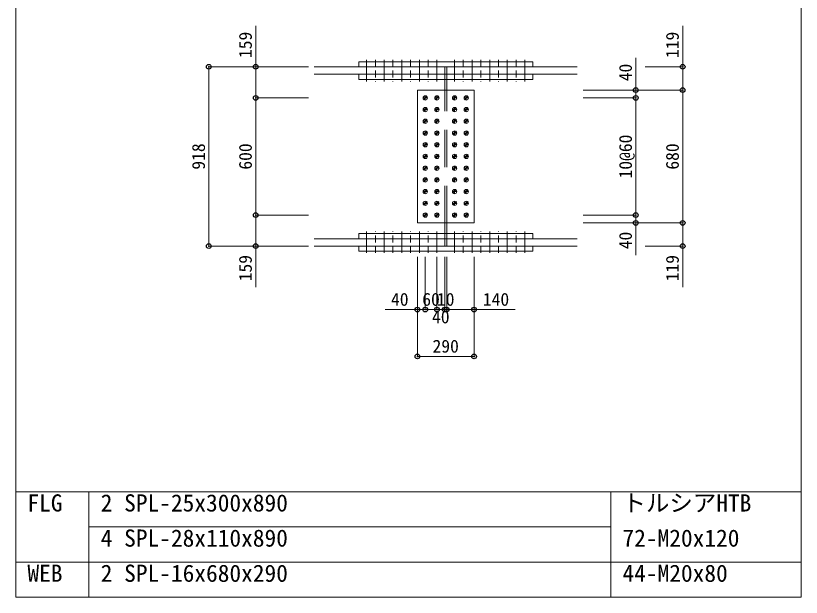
# Model space of a CAD drawing. Units: millimetres, scale not verified. Extents: x -8310 to 8310, y -4800 to 5700.
# Drawn here: x 90 to 4110, y 540 to 3517 of the extents above; entities that cross this region are included whole.
import ezdxf
from ezdxf.enums import TextEntityAlignment as Align

# ---------------------------------------------------------------- set-up
doc = ezdxf.new("R2010")
doc.units = ezdxf.units.MM
doc.header["$LTSCALE"] = 30
doc.header["$PDMODE"] = 32
doc.header["$PDSIZE"] = 24
doc.linetypes.add('DASHED1', pattern=[1.8, 1.2, -0.6])
doc.linetypes.add('USER2', pattern=[9.525, 6.35, -3.175])
doc.layers.add('0-0', color=7, linetype='Continuous')
doc.layers.add('0-2', color=7, linetype='Continuous')
for name, color, linetype, lineweight in [('0-1', 7, 'Continuous', 18), ('0-5', 7, 'Continuous', 18), ('0-6', 7, 'USER2', 18), ('0-8', 7, 'Continuous', 18), ('0-9', 7, 'Continuous', 18), ('0-A', 7, 'Continuous', 18), ('0-B', 7, 'Continuous', 18)]:
    doc.layers.add(name, color=color, linetype=linetype, lineweight=lineweight)
doc.styles.add('ＭＳ ゴシック', font='')
doc.styles.get('ＭＳ ゴシック').set_extended_font_data('MS Gothic')

msp = doc.modelspace()

# ---------------------------------------------------------------- linework, layer by layer
at = {"layer": '0-0'}
for p in [(1078, 3255.75), (1318, 3255.75), (3503, 3255.75), (3263, 3136.75), (3503, 3136.75), (1318, 3096.75), (3263, 3096.75), (1318, 2496.75), (3263, 2496.75), (3263, 2456.75), (3503, 2456.75), (1078, 2337.75), (1318, 2337.75), (3503, 2337.75), (2145.5, 2012.75), (2185.5, 2012.75), (2245.5, 2012.75), (2285.5, 2012.75), (2295.5, 2012.75), (2435.5, 2012.75), (2145.5, 1772.75), (2435.5, 1772.75)]:
    msp.add_point(p, dxfattribs=at)
at = {"layer": '0-1'}
for p, q in [((90, 540), (90, 5700)), ((4110, 540), (4110, 5700)), ((90, 1080), (4110, 1080)), ((465, 540), (465, 1080)), ((3135, 540), (3135, 1080)), ((465, 900), (3135, 900)), ((90, 720), (4110, 720)), ((90, 540), (4110, 540))]:
    msp.add_line(p, q, dxfattribs=at)
at = {"layer": '0-5'}
for p, q in [((1845.5, 3280.75), (2735.5, 3280.75)), ((1845.5, 3255.75), (1845.5, 3280.75)), ((1618, 3255.75), (2285.5, 3255.75)), ((1845.5, 3218.75), (2735.5, 3218.75)), ((1845.5, 3190.75), (1845.5, 3218.75)), ((2295.5, 3255.75), (2963, 3255.75)), ((2295.5, 3218.75), (2295.5, 3255.75)), ((2295.5, 3218.75), (2963, 3218.75)), ((2285.5, 3136.75), (2285.5, 3190.75)), ((2295.5, 3136.75), (2295.5, 3190.75)), ((2145.5, 3136.75), (2435.5, 3136.75)), ((2145.5, 2456.75), (2145.5, 3136.75)), ((2285.5, 2402.75), (2285.5, 2456.75)), ((2295.5, 2402.75), (2295.5, 2456.75)), ((1618, 2374.75), (2285.5, 2374.75)), ((1845.5, 2402.75), (2285.5, 2402.75)), ((1845.5, 2374.75), (1845.5, 2402.75)), ((1845.5, 2374.75), (2285.5, 2374.75)), ((2285.5, 2402.75), (2735.5, 2402.75)), ((2285.5, 2374.75), (2735.5, 2374.75)), ((2735.5, 2374.75), (2735.5, 2402.75)), ((1845.5, 2337.75), (2285.5, 2337.75)), ((1845.5, 2312.75), (1845.5, 2337.75)), ((2285.5, 2337.75), (2735.5, 2337.75)), ((2295.5, 2337.75), (2963, 2337.75)), ((2735.5, 2312.75), (2735.5, 2337.75)), ((1845.5, 2312.75), (2285.5, 2312.75)), ((2285.5, 2312.75), (2735.5, 2312.75))]:
    msp.add_line(p, q, dxfattribs=at)
for points in [[(1845.5, 3255.75), (2735.5, 3255.75), (2735.5, 3280.75)], [(1618, 3218.75), (2285.5, 3218.75), (2285.5, 3255.75)], [(1845.5, 3190.75), (2735.5, 3190.75), (2735.5, 3218.75)], [(2145.5, 2456.75), (2435.5, 2456.75), (2435.5, 3136.75)], [(1618, 2337.75), (2285.5, 2337.75), (2285.5, 2374.75)], [(2295.5, 2337.75), (2295.5, 2374.75), (2963, 2374.75)]]:
    msp.add_lwpolyline(points, dxfattribs=at)
at = {"layer": '0-6'}
for p, q in [((2285.5, 3190.75), (2285.5, 3218.75)), ((2295.5, 3190.75), (2295.5, 3218.75)), ((2285.5, 2456.75), (2285.5, 3136.75)), ((2295.5, 2456.75), (2295.5, 3136.75)), ((2285.5, 2374.75), (2285.5, 2402.75)), ((2295.5, 2374.75), (2295.5, 2402.75))]:
    msp.add_line(p, q, dxfattribs=at)
at = {"layer": '0-8'}
for p, q in [((2174.5, 3096.75), (2196.5, 3096.75)), ((2176.17, 3087.42), (2194.83, 3106.08)), ((2185.5, 3085.75), (2185.5, 3107.75)), ((2234.5, 3096.75), (2256.5, 3096.75)), ((2236.17, 3087.42), (2254.83, 3106.08)), ((2245.5, 3085.75), (2245.5, 3107.75)), ((2324.5, 3096.75), (2346.5, 3096.75)), ((2326.17, 3087.42), (2344.83, 3106.08)), ((2335.5, 3085.75), (2335.5, 3107.75)), ((2384.5, 3096.75), (2406.5, 3096.75)), ((2386.17, 3087.42), (2404.83, 3106.08)), ((2395.5, 3085.75), (2395.5, 3107.75)), ((2174.5, 3036.75), (2196.5, 3036.75)), ((2176.17, 3027.42), (2194.83, 3046.08)), ((2185.5, 3025.75), (2185.5, 3047.75)), ((2234.5, 3036.75), (2256.5, 3036.75)), ((2236.17, 3027.42), (2254.83, 3046.08)), ((2245.5, 3025.75), (2245.5, 3047.75)), ((2324.5, 3036.75), (2346.5, 3036.75)), ((2326.17, 3027.42), (2344.83, 3046.08)), ((2335.5, 3025.75), (2335.5, 3047.75)), ((2384.5, 3036.75), (2406.5, 3036.75)), ((2386.17, 3027.42), (2404.83, 3046.08)), ((2395.5, 3025.75), (2395.5, 3047.75)), ((2174.5, 2976.75), (2196.5, 2976.75)), ((2176.17, 2967.42), (2194.83, 2986.08)), ((2185.5, 2965.75), (2185.5, 2987.75)), ((2234.5, 2976.75), (2256.5, 2976.75)), ((2236.17, 2967.42), (2254.83, 2986.08)), ((2245.5, 2965.75), (2245.5, 2987.75)), ((2324.5, 2976.75), (2346.5, 2976.75)), ((2326.17, 2967.42), (2344.83, 2986.08)), ((2335.5, 2965.75), (2335.5, 2987.75)), ((2384.5, 2976.75), (2406.5, 2976.75)), ((2386.17, 2967.42), (2404.83, 2986.08)), ((2395.5, 2965.75), (2395.5, 2987.75)), ((2174.5, 2916.75), (2196.5, 2916.75)), ((2176.17, 2907.42), (2194.83, 2926.08)), ((2185.5, 2905.75), (2185.5, 2927.75)), ((2234.5, 2916.75), (2256.5, 2916.75)), ((2236.17, 2907.42), (2254.83, 2926.08)), ((2245.5, 2905.75), (2245.5, 2927.75)), ((2324.5, 2916.75), (2346.5, 2916.75)), ((2326.17, 2907.42), (2344.83, 2926.08)), ((2335.5, 2905.75), (2335.5, 2927.75)), ((2384.5, 2916.75), (2406.5, 2916.75)), ((2386.17, 2907.42), (2404.83, 2926.08)), ((2395.5, 2905.75), (2395.5, 2927.75)), ((2174.5, 2856.75), (2196.5, 2856.75)), ((2176.17, 2847.42), (2194.83, 2866.08)), ((2185.5, 2845.75), (2185.5, 2867.75)), ((2234.5, 2856.75), (2256.5, 2856.75)), ((2236.17, 2847.42), (2254.83, 2866.08)), ((2245.5, 2845.75), (2245.5, 2867.75)), ((2324.5, 2856.75), (2346.5, 2856.75)), ((2326.17, 2847.42), (2344.83, 2866.08)), ((2335.5, 2845.75), (2335.5, 2867.75)), ((2384.5, 2856.75), (2406.5, 2856.75)), ((2386.17, 2847.42), (2404.83, 2866.08)), ((2395.5, 2845.75), (2395.5, 2867.75)), ((2174.5, 2796.75), (2196.5, 2796.75)), ((2176.17, 2787.42), (2194.83, 2806.08)), ((2185.5, 2785.75), (2185.5, 2807.75)), ((2234.5, 2796.75), (2256.5, 2796.75)), ((2236.17, 2787.42), (2254.83, 2806.08)), ((2245.5, 2785.75), (2245.5, 2807.75)), ((2324.5, 2796.75), (2346.5, 2796.75)), ((2326.17, 2787.42), (2344.83, 2806.08)), ((2335.5, 2785.75), (2335.5, 2807.75)), ((2384.5, 2796.75), (2406.5, 2796.75)), ((2386.17, 2787.42), (2404.83, 2806.08)), ((2395.5, 2785.75), (2395.5, 2807.75)), ((2174.5, 2736.75), (2196.5, 2736.75)), ((2176.17, 2727.42), (2194.83, 2746.08)), ((2185.5, 2725.75), (2185.5, 2747.75)), ((2234.5, 2736.75), (2256.5, 2736.75)), ((2236.17, 2727.42), (2254.83, 2746.08)), ((2245.5, 2725.75), (2245.5, 2747.75)), ((2324.5, 2736.75), (2346.5, 2736.75)), ((2326.17, 2727.42), (2344.83, 2746.08)), ((2335.5, 2725.75), (2335.5, 2747.75)), ((2384.5, 2736.75), (2406.5, 2736.75)), ((2386.17, 2727.42), (2404.83, 2746.08)), ((2395.5, 2725.75), (2395.5, 2747.75)), ((2174.5, 2676.75), (2196.5, 2676.75)), ((2176.17, 2667.42), (2194.83, 2686.08)), ((2185.5, 2665.75), (2185.5, 2687.75)), ((2234.5, 2676.75), (2256.5, 2676.75)), ((2236.17, 2667.42), (2254.83, 2686.08)), ((2245.5, 2665.75), (2245.5, 2687.75)), ((2324.5, 2676.75), (2346.5, 2676.75)), ((2326.17, 2667.42), (2344.83, 2686.08)), ((2335.5, 2665.75), (2335.5, 2687.75)), ((2384.5, 2676.75), (2406.5, 2676.75)), ((2386.17, 2667.42), (2404.83, 2686.08)), ((2395.5, 2665.75), (2395.5, 2687.75)), ((2174.5, 2616.75), (2196.5, 2616.75)), ((2176.17, 2607.42), (2194.83, 2626.08)), ((2185.5, 2605.75), (2185.5, 2627.75)), ((2234.5, 2616.75), (2256.5, 2616.75)), ((2236.17, 2607.42), (2254.83, 2626.08)), ((2245.5, 2605.75), (2245.5, 2627.75)), ((2324.5, 2616.75), (2346.5, 2616.75)), ((2326.17, 2607.42), (2344.83, 2626.08)), ((2335.5, 2605.75), (2335.5, 2627.75)), ((2384.5, 2616.75), (2406.5, 2616.75)), ((2386.17, 2607.42), (2404.83, 2626.08)), ((2395.5, 2605.75), (2395.5, 2627.75)), ((2174.5, 2556.75), (2196.5, 2556.75)), ((2176.17, 2547.42), (2194.83, 2566.08)), ((2185.5, 2545.75), (2185.5, 2567.75)), ((2234.5, 2556.75), (2256.5, 2556.75)), ((2236.17, 2547.42), (2254.83, 2566.08)), ((2245.5, 2545.75), (2245.5, 2567.75)), ((2324.5, 2556.75), (2346.5, 2556.75)), ((2326.17, 2547.42), (2344.83, 2566.08)), ((2335.5, 2545.75), (2335.5, 2567.75)), ((2384.5, 2556.75), (2406.5, 2556.75)), ((2386.17, 2547.42), (2404.83, 2566.08)), ((2395.5, 2545.75), (2395.5, 2567.75)), ((2174.5, 2496.75), (2196.5, 2496.75)), ((2176.17, 2487.42), (2194.83, 2506.08)), ((2185.5, 2485.75), (2185.5, 2507.75)), ((2234.5, 2496.75), (2256.5, 2496.75)), ((2236.17, 2487.42), (2254.83, 2506.08)), ((2245.5, 2485.75), (2245.5, 2507.75)), ((2324.5, 2496.75), (2346.5, 2496.75)), ((2326.17, 2487.42), (2344.83, 2506.08)), ((2335.5, 2485.75), (2335.5, 2507.75)), ((2384.5, 2496.75), (2406.5, 2496.75)), ((2386.17, 2487.42), (2404.83, 2506.08)), ((2395.5, 2485.75), (2395.5, 2507.75))]:
    msp.add_line(p, q, dxfattribs=at)
at = {"layer": '0-9'}
for p, q in [((1885.5, 3290.75), (1885.5, 3180.75)), ((1975.5, 3290.75), (1975.5, 3180.75)), ((2065.5, 3290.75), (2065.5, 3180.75)), ((2155.5, 3290.75), (2155.5, 3180.75)), ((2245.5, 3290.75), (2245.5, 3180.75)), ((2335.5, 3290.75), (2335.5, 3180.75)), ((2425.5, 3290.75), (2425.5, 3180.75)), ((2515.5, 3290.75), (2515.5, 3180.75)), ((2605.5, 3290.75), (2605.5, 3180.75)), ((2695.5, 3290.75), (2695.5, 3180.75)), ((1885.5, 2302.75), (1885.5, 2412.75)), ((1975.5, 2302.75), (1975.5, 2412.75)), ((2065.5, 2302.75), (2065.5, 2412.75)), ((2155.5, 2302.75), (2155.5, 2412.75)), ((2245.5, 2302.75), (2245.5, 2412.75)), ((2335.5, 2302.75), (2335.5, 2412.75)), ((2425.5, 2302.75), (2425.5, 2412.75)), ((2515.5, 2302.75), (2515.5, 2412.75)), ((2605.5, 2302.75), (2605.5, 2412.75)), ((2695.5, 2302.75), (2695.5, 2412.75))]:
    msp.add_line(p, q, dxfattribs=at)
at = {"layer": '0-9', "linetype": 'DASHED1'}
for p, q in [((1930.5, 3290.75), (1930.5, 3180.75)), ((2020.5, 3290.75), (2020.5, 3180.75)), ((2110.5, 3290.75), (2110.5, 3180.75)), ((2200.5, 3290.75), (2200.5, 3180.75)), ((2380.5, 3290.75), (2380.5, 3180.75)), ((2470.5, 3290.75), (2470.5, 3180.75)), ((2560.5, 3290.75), (2560.5, 3180.75)), ((2650.5, 3290.75), (2650.5, 3180.75)), ((1930.5, 2302.75), (1930.5, 2412.75)), ((2020.5, 2302.75), (2020.5, 2412.75)), ((2110.5, 2302.75), (2110.5, 2412.75)), ((2200.5, 2302.75), (2200.5, 2412.75)), ((2380.5, 2302.75), (2380.5, 2412.75)), ((2470.5, 2302.75), (2470.5, 2412.75)), ((2560.5, 2302.75), (2560.5, 2412.75)), ((2650.5, 2302.75), (2650.5, 2412.75))]:
    msp.add_line(p, q, dxfattribs=at)
at = {"layer": '0-A'}
for p, q in [((1588, 3255.75), (1078, 3255.75)), ((1588, 3255.75), (1318, 3255.75)), ((3310.48, 3255.75), (3503, 3255.75)), ((2993, 3136.75), (3263, 3136.75)), ((2993, 3136.75), (3503, 3136.75)), ((1588, 3096.75), (1318, 3096.75)), ((2993, 3096.75), (3263, 3096.75)), ((1588, 2496.75), (1318, 2496.75)), ((1318, 2127.75), (1318, 2496.75)), ((2993, 2496.75), (3263, 2496.75)), ((3263, 2291.75), (3263, 2496.75)), ((2993, 2456.75), (3263, 2456.75)), ((2993, 2456.75), (3503, 2456.75)), ((3503, 2127.75), (3503, 2456.75)), ((1588, 2337.75), (1318, 2337.75)), ((3310.48, 2337.75), (3503, 2337.75)), ((2145.5, 2282.75), (2145.5, 2012.75)), ((2145.5, 2282.75), (2145.5, 1772.75)), ((2185.5, 2282.75), (2185.5, 2012.75)), ((2185.5, 2282.75), (2185.5, 2012.75)), ((2245.5, 2282.75), (2245.5, 2012.75)), ((2245.5, 2282.75), (2245.5, 2012.75)), ((2285.5, 2282.75), (2285.5, 2012.75)), ((2285.5, 2282.75), (2285.5, 2012.75)), ((2295.5, 2282.75), (2295.5, 2012.75)), ((2295.5, 2282.75), (2295.5, 2012.75)), ((2435.5, 2282.75), (2435.5, 2012.75)), ((2435.5, 2282.75), (2435.5, 1772.75)), ((1980.5, 2012.75), (2185.5, 2012.75)), ((2185.5, 2012.75), (2245.5, 2012.75)), ((2245.5, 2012.75), (2285.5, 2012.75)), ((2285.5, 2012.75), (2295.5, 2012.75)), ((2295.5, 2012.75), (2645.5, 2012.75)), ((2145.5, 1772.75), (2435.5, 1772.75))]:
    msp.add_line(p, q, dxfattribs=at)
for points in [[(1588, 3096.75), (1318, 3096.75), (1318, 3465.75)], [(2993, 3136.75), (3503, 3136.75), (3503, 3465.75)], [(2993, 3096.75), (3263, 3096.75), (3263, 3301.75)], [(1588, 2337.75), (1078, 2337.75), (1078, 3255.75)], [(2993, 2456.75), (3503, 2456.75), (3503, 3136.75)], [(1588, 2496.75), (1318, 2496.75), (1318, 3096.75)], [(2993, 2496.75), (3263, 2496.75), (3263, 3096.75)]]:
    msp.add_lwpolyline(points, dxfattribs=at)
at = {"layer": '0-B'}
for centre in [(2185.5, 3096.75), (2245.5, 3096.75), (2335.5, 3096.75), (2395.5, 3096.75), (2185.5, 3036.75), (2245.5, 3036.75), (2335.5, 3036.75), (2395.5, 3036.75), (2185.5, 2976.75), (2245.5, 2976.75), (2335.5, 2976.75), (2395.5, 2976.75), (2185.5, 2916.75), (2245.5, 2916.75), (2335.5, 2916.75), (2395.5, 2916.75), (2185.5, 2856.75), (2245.5, 2856.75), (2335.5, 2856.75), (2395.5, 2856.75), (2185.5, 2796.75), (2245.5, 2796.75), (2335.5, 2796.75), (2395.5, 2796.75), (2185.5, 2736.75), (2245.5, 2736.75), (2335.5, 2736.75), (2395.5, 2736.75), (2185.5, 2676.75), (2245.5, 2676.75), (2335.5, 2676.75), (2395.5, 2676.75), (2185.5, 2616.75), (2245.5, 2616.75), (2335.5, 2616.75), (2395.5, 2616.75), (2185.5, 2556.75), (2245.5, 2556.75), (2335.5, 2556.75), (2395.5, 2556.75), (2185.5, 2496.75), (2245.5, 2496.75), (2335.5, 2496.75), (2395.5, 2496.75)]:
    msp.add_circle(centre, 11, dxfattribs=at)

# ---------------------------------------------------------------- texts
at = {"layer": '0-2', "style": 'ＭＳ ゴシック'}
for s, p in [('FLG', (150, 952.8)), ('2', (525, 952.8)), ('SPL-25x300x890', (645, 952.8)), ('トルシアHTB', (3195, 952.8)), ('4', (525, 772.8)), ('SPL-28x110x890', (645, 772.8)), ('72-M20x120', (3195, 772.8)), ('WEB', (150, 592.8)), ('2', (525, 592.8)), ('SPL-16x680x290', (645, 592.8)), ('44-M20x80', (3195, 592.8))]:
    msp.add_text(s, height=87.98, dxfattribs=at).set_placement(p, align=Align.BOTTOM_LEFT)
at = {"layer": '0-A', "style": 'ＭＳ ゴシック'}
for s, p in [('159', (1318, 3300.75)), ('119', (3503, 3300.75)), ('40', (3263, 3181.75)), ('10@60', (3263, 2684.25)), ('918', (1078, 2729.25)), ('600', (1318, 2729.25)), ('680', (3503, 2729.25)), ('40', (3263, 2321.75)), ('159', (1318, 2157.75)), ('119', (3503, 2157.75))]:
    msp.add_text(s, height=65.98, rotation=90, dxfattribs=at).set_placement(p, align=Align.BOTTOM_LEFT)
for s, p in [('40', (2010.5, 2012.75)), ('60', (2170.5, 2012.75)), ('10', (2245.5, 2012.75)), ('140', (2480.5, 2012.75)), ('40', (2220.5, 1922.75)), ('290', (2223, 1772.75))]:
    msp.add_text(s, height=65.98, dxfattribs=at).set_placement(p, align=Align.BOTTOM_LEFT)

doc.saveas('drawing.dxf')
